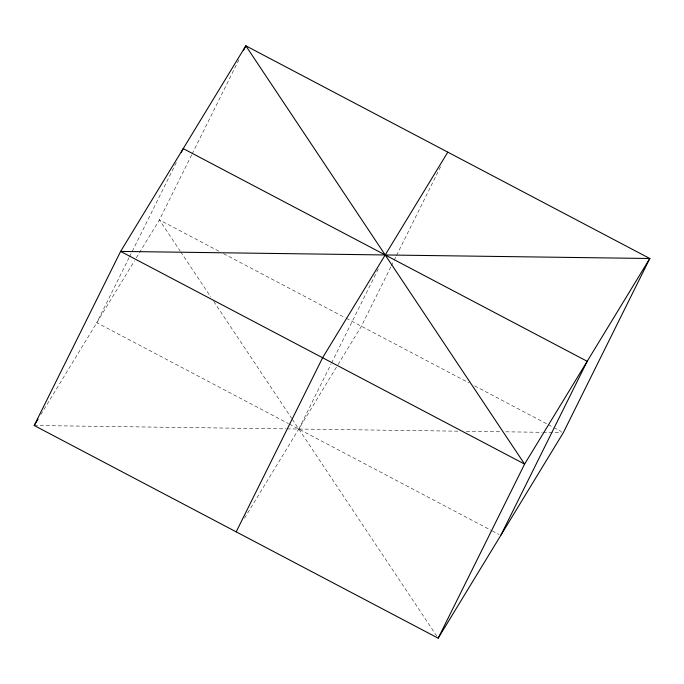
<?xml version="1.0" encoding="UTF-8"?>
<svg xmlns="http://www.w3.org/2000/svg" width="684" height="684" viewBox="0 0 684 684"><rect width="100%" height="100%" fill="white"/><g stroke="black" fill="none" stroke-linecap="round" stroke-linejoin="round"><path stroke-width="0.51" stroke-dasharray="3.42 2.56" d="M129.088 257.654L96.803 322.703L288.409 423.584M129.567 256.697L176.575 161.997M191.691 154.849L159.406 219.897L135.03 259.929M192.17 153.891L239.648 58.234M298.788 429.048L331.082 363.999M331.552 363.042L379.039 267.393M390.829 266.94L361.391 326.242L337.015 366.273M391.308 265.982L393.676 261.194M394.155 260.236L396.053 256.414M396.532 255.457L440.693 166.494M40.852 414.589L134.474 260.835M244.496 518.207L336.46 367.18M34.2 425.499L285.989 428.877M287.058 428.885L459.887 431.202M466.291 431.288L501.5 431.758M505.767 431.818L542.044 432.305M543.105 432.322L561.248 432.562M218.863 251.208L159.406 219.897L180.072 250.917M223.582 253.687L345.343 317.795M346.292 318.291L468.993 382.895M474.653 385.879L547.337 424.14M548.277 424.636L552.997 427.124M553.937 427.62L561.496 431.595M289.349 424.08L491.343 530.425M492.283 530.921L498.892 534.401M180.662 251.797L210.783 297.001M213.741 301.43L291.7 418.411M292.29 419.301L437.589 637.308"/><path stroke-width="1.03" d="M34.2 425.499L120.623 251.413L245.821 45.802L649.8 258.501L563.377 432.587L438.179 638.198L34.2 425.499L38.082 419.138M181.32 152.429L183.218 148.608L587.197 361.297L500.782 535.392M243.453 50.582L245.821 45.802L524.594 464.103L438.179 638.198M236.185 531.853L322.609 357.758L447.815 152.147M649.8 258.501L524.594 464.103L120.623 251.413L649.8 258.501"/></g></svg>
